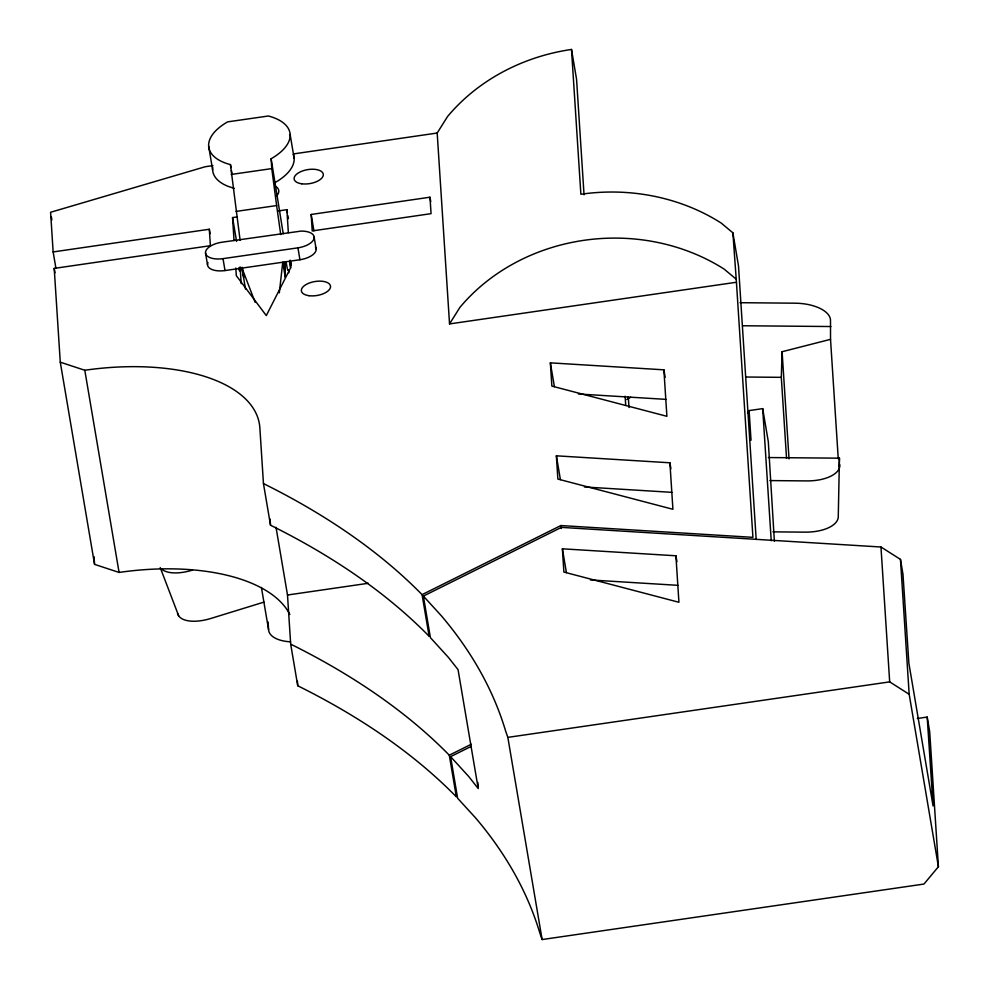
<?xml version="1.0" encoding="UTF-8"?>
<svg xmlns="http://www.w3.org/2000/svg" width="989" height="989" viewBox="0 0 989 989"><rect width="100%" height="100%" fill="white"/><g stroke="black" fill="none" stroke-linecap="round" stroke-linejoin="round"><path stroke-width="1.48" d="M786.552 458.463L781.31 377.341L782.101 351.725L830.525 339.338L830.5 319.954A34.343 16.43 1.8 0 0 795.119 303.19L740.044 302.696M839.167 466.721L839.438 458.179L768.416 457.548M839.438 458.179L838.276 515.998A34.343 16.43 1.8 0 1 805.034 532.144L772.904 531.859M279.306 292.892L282.755 262.233L285.24 277.105L284.733 262.184M288.133 270.356L287.725 270.182A17.172 0.742 81.8 0 1 286.105 262.073M571.506 49.45L580.877 194.264A188.973 165.756 -3.7 0 1 721.117 222.995L732.886 232.823L736.434 282.248L449.538 323.922L437.187 133.033L447.523 116.566A188.973 165.756 -3.7 0 1 571.506 49.45L576.562 79.281L584.042 194.821M449.538 323.922L459.86 307.455A188.973 165.756 -3.7 0 1 724.096 269.07L735.865 278.898M747.548 413.093L749.106 410.596L762.692 408.63L768.305 441.712L774.387 541.292M917.298 718.496L927.2 717.074L929.709 731.86L938.413 866.723L923.961 884.055L542.12 939.55L539.907 933.22A1211.908 579.591 -9.6 0 0 475.709 818.051L457.647 798.271L450.588 756.647L471.234 746.386M55.928 268.291L53.146 251.935L209.322 229.25L210.385 245.705L54.21 268.39L60.28 362.184L84.794 370.257A171.69 82.112 -9.6 0 1 259.86 427.878L263.457 483.584A1211.908 579.591 -9.6 0 1 422.068 594.649L560.874 525.555L752.926 537.348L736.434 282.248M450.588 756.647L468.65 776.427L478.219 788.579L458.055 669.652L448.487 657.5L430.413 637.645L423.366 596.095L561.406 527.384L880.964 547.004L900.46 559.391L902.982 574.263L908.866 663.174L933.072 805.973L927.2 717.074M276.018 527.273L287.502 595.019L290.679 644.136A1211.908 579.591 -9.6 0 1 449.29 755.2L471.296 744.247M263.915 602.128L210.929 618.434A34.343 15.911 -20.9 0 1 177.525 613.39M212.907 165.62L205.279 166.721L50.587 212.276L53.146 251.935M293.77 153.876L437.187 133.033M231.179 174.46L271.777 168.6L271.134 158.735A58.66 28.026 -9.5 0 0 268.378 115.997L227.631 121.87A58.66 28.026 -9.5 0 0 230.449 164.607L240.104 240.278M236.062 211.411L276.623 205.564L271.777 168.6M234.034 240.5L232.551 217.58L237.076 216.912M277.81 211.003L286.872 209.68L287.379 212.66M429.992 197.207L431.056 213.661L312.227 230.919L311.164 214.465L429.992 197.207L430.747 201.669M205.502 252.875A17.172 8.209 -9.5 0 0 223.007 258.648L297.949 247.843A17.172 8.209 -9.5 0 0 314.094 238.25A17.172 8.209 -9.5 0 0 301.064 231.092L221.944 242.218A17.172 8.209 -9.5 0 0 205.502 252.875L207.505 264.78M207.95 262.567A17.172 8.209 -9.5 0 0 225.01 270.553L299.939 259.748A17.172 8.209 -9.5 0 0 315.442 247.065M287.502 595.019L368.341 583.275M423.366 596.095L441.428 615.875A1211.908 579.591 -9.6 0 1 505.626 731.032L507.839 737.374L889.68 681.878L909.175 694.278L938.413 866.723M742.924 325.752L830.921 326.531M745.879 377.019L781.31 377.341M769.899 480.58L806.616 480.914A34.343 16.43 1.8 0 0 839.859 464.768M663.891 369.824L666.895 416.307L551.862 386.093L550.354 362.852L663.891 369.824L665.152 377.254M578.417 393.993L665.869 399.358M669.912 462.79L672.916 509.286L557.87 479.059L556.374 455.818L669.912 462.79L670.913 468.737M584.425 486.971L671.877 492.337M675.92 555.781L678.924 602.276L563.891 572.062L562.382 548.808L675.92 555.781L676.933 561.727M590.433 579.962L677.898 585.327M234.393 188.417L228.286 186.427A58.66 28.026 -9.5 0 1 212.722 167.228M60.28 362.184L94.561 564.373L119.076 572.433A171.69 82.112 -9.6 0 1 289.839 614.478M255.174 302.399L241.984 268.106L245.507 289.048M160.23 567.587L178.7 615.912M290 262.097L290.445 263.556L290.482 262.295M242.738 270.022L242.157 267.302M238.856 267.871L239.622 270.986L239.536 268.13M283.225 233.775L271.134 158.735M732.886 232.823L738.499 265.905L756.177 539.413M550.354 362.852L554.396 386.637M556.374 455.818L560.404 479.603M560.874 525.555L561.381 528.522M562.382 548.808L566.413 572.594M507.839 737.374L542.12 939.55M422.068 594.649L429.127 636.273A1211.908 579.591 -9.6 0 0 270.516 525.208L263.457 483.584M449.29 755.2L456.349 796.825A1211.908 579.591 -9.6 0 0 297.738 685.76L290.679 644.136M311.164 214.465L313.933 230.82M287.873 215.627L288.38 218.606M232.551 217.58L236.581 241.365M209.322 229.25L210.076 233.713M261.43 587.491L268.575 629.672A34.343 16.417 -9.6 0 0 290.519 641.824M84.794 370.257L119.076 572.433M51.354 216.838L51.873 219.879M54.21 268.39L54.976 272.853M314.156 237.212L316.159 249.117M290.123 134.43L294.129 158.228M297.949 247.843L299.939 259.748M208.667 146.162L212.635 169.972M223.007 258.648L225.01 270.553M230.449 164.607L230.944 167.586M231.438 170.553L231.933 173.532M276.623 205.564L280.728 234.541M288.578 269.787L288.912 272.803M900.46 559.391L909.175 694.278M880.964 547.004L889.68 681.878M830.525 339.338L838.252 458.748M782.101 351.725L789.024 458.871M762.692 408.63L771.235 540.773M749.106 410.596L751.022 440.216M628.287 396.737L628.992 407.517M625.122 396.169L625.728 405.416M477.823 782.472L478.12 787.046M286.872 209.68L288.355 232.613M290.136 260.119L290.63 267.759L266.301 315.59L236.309 275.647L235.815 268.007M284.276 262.159L285.24 277.105L284.684 261.813M297.454 681.248L297.738 685.76M270.121 519.077L270.516 525.208M268.081 621.97L268.575 629.672M240.104 266.845L241.192 283.658M94.066 556.683L94.561 564.373M293.263 154.284A58.66 28.026 -9.5 0 1 275.14 182.532M243.875 277.217A17.172 0.717 81.8 0 1 241.996 268.439M290.692 267.92A17.172 0.742 81.8 0 1 289.505 261.591M290.89 262.134A17.172 0.742 81.8 0 1 291.261 265.608M626.791 399.482A414.626 198.295 -9.6 0 1 630.698 397.257M275.758 186.389A20.608 9.853 -9.6 0 1 276.388 196.255M192.472 570.109A34.343 15.911 -20.9 0 1 161.17 568.7M301.818 183.806A14.761 7.059 -9.6 0 0 323.316 174.497A14.761 7.059 -9.6 0 0 301.027 171.542A14.761 7.059 -9.6 0 0 301.818 183.806M309.05 295.699A14.761 7.059 -9.6 0 0 330.549 286.39A14.761 7.059 -9.6 0 0 308.259 283.447A14.761 7.059 -9.6 0 0 309.05 295.699"/></g></svg>
